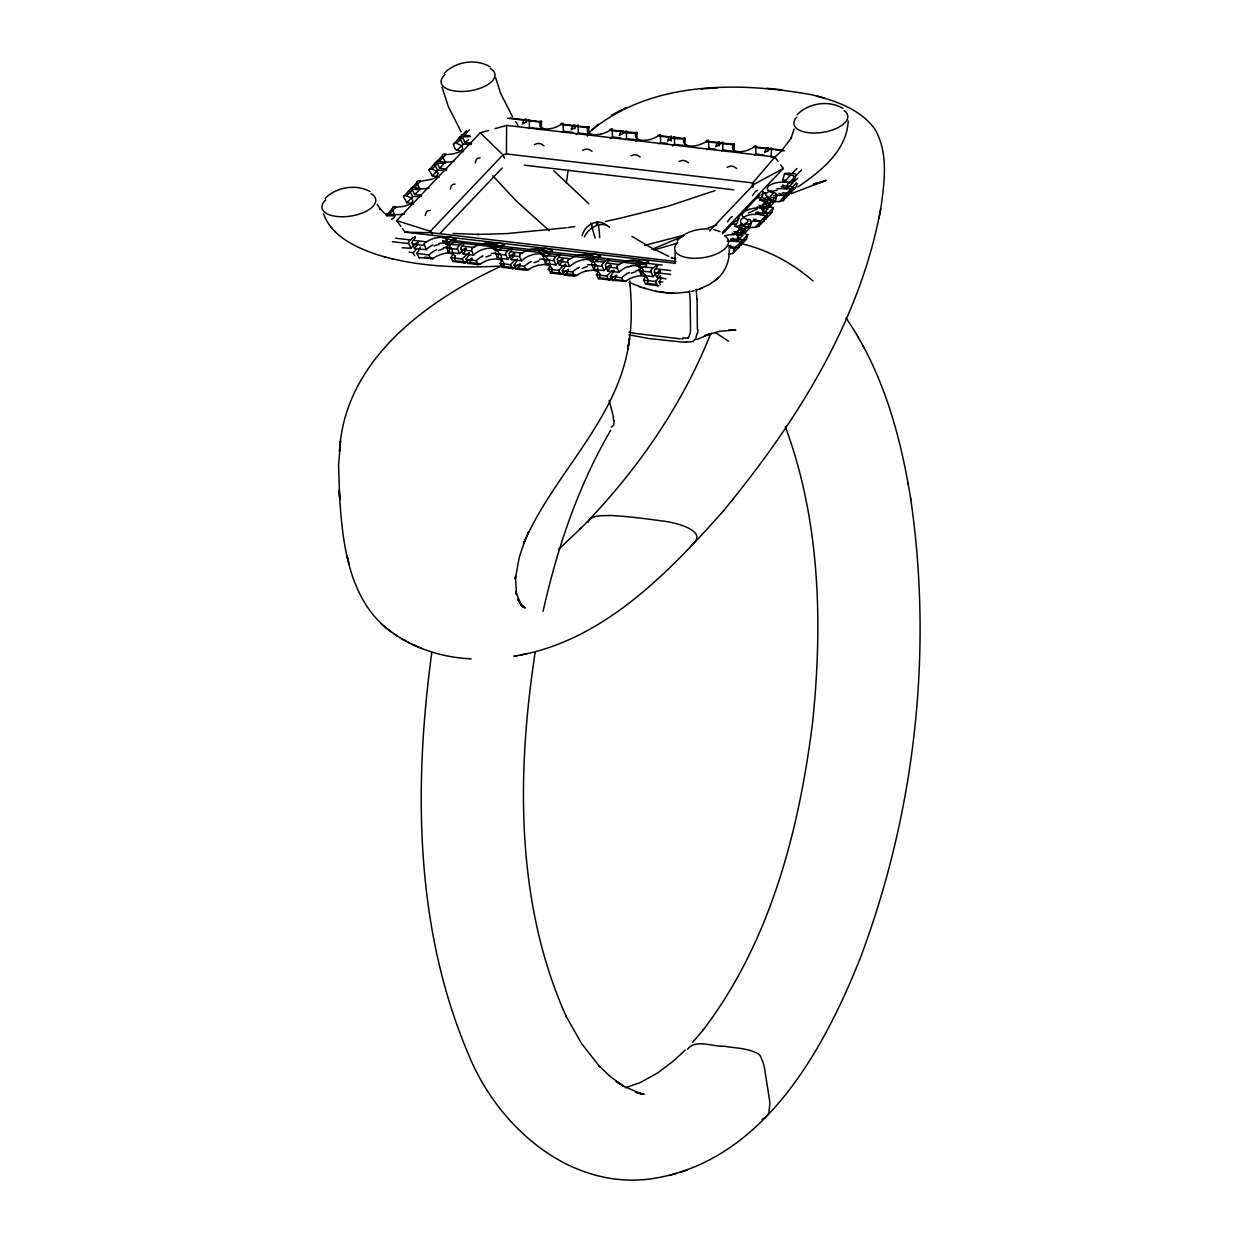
<?xml version="1.0" encoding="UTF-8"?>
<svg xmlns="http://www.w3.org/2000/svg" width="1242" height="1242" viewBox="0 0 1242 1242"><rect width="100%" height="100%" fill="white"/><g stroke="black" fill="none" stroke-linecap="round" stroke-linejoin="round"><path stroke-width="1.5" d="M761.734 197.152A7.173 4.533 25.2 0 0 762.557 195.988L762.79 191.873M418.228 242.423L418.212 242.5A8.026 3.167 -26.7 0 1 417.995 242.92L417.265 244.488A65.407 32.214 -14.1 0 1 416.194 246.226M488.479 130.503L480.219 132.816L396.679 220.626L430.322 231.26L502.994 154.877L506.394 153.93L506.643 125.395L774.915 156.989L778.066 161.305M561.757 132.335A24.731 10.107 -6.6 0 0 563.371 131.217L563.03 123.61M610.101 138.561A23.225 9.486 -6.6 0 0 612.492 137.008L612.135 129.385M667.575 143.498L660.697 142.675L660.402 135.052M706.838 149.677A23.225 9.486 -6.6 0 0 708.84 148.357L708.577 140.734M754.375 155.126A24.623 10.153 -5.9 0 0 755.99 154.024L755.741 146.292M528.502 128.531L529.387 127.833L529.403 119.636A7.017 3.54 -81.3 0 0 527.508 120.226M576.226 134.602L578.275 132.972L578.198 125.364M625.13 139.709L626.465 138.654L626.496 131.078A7.017 3.54 -81.3 0 0 624.54 131.652M672.574 145.951L674.484 144.445L674.546 136.713A7.017 3.54 -81.3 0 0 672.729 137.319M721.633 150.934L722.813 150.003L722.72 142.395M729.225 253.228L729.318 249.642M771.034 157.051L771.655 148.155A7.017 3.54 -81.3 0 0 769.761 148.745M660.511 270.927L659.362 273.457A68.589 37.043 -8.2 0 1 658.462 274.855L656.785 277.245L654.394 272.464L670.649 274.435M526.034 122.384L525.987 119.294M541.341 128.563L541.496 121.079A2.934 0.978 88.1 0 0 541.248 121.033A7.933 3.074 70 0 0 540.115 121.576M574.875 128.625L574.844 125.054A6.319 2.717 89.3 0 0 573.245 125.737M588.63 133.453L588.863 126.762A2.95 0.947 87.4 0 0 588.522 126.606M623.096 133.577L622.987 130.689A6.319 2.717 89.3 0 0 621.435 131.419M636.789 139.678L636.975 132.351A2.95 0.947 87.4 0 0 636.696 132.273A7.964 3.012 68.1 0 0 635.578 132.785M671.177 140.936L671.161 136.356M684.963 145.174L685.103 137.986A2.95 0.947 87.4 0 0 684.87 137.94A7.964 3.012 68.1 0 0 683.752 138.452M719.397 145.888L719.382 142.069M734.084 150.95L734.224 143.777A2.934 0.978 88.1 0 0 733.975 143.73A7.933 3.074 70 0 0 732.827 144.258M768.286 150.903L768.286 147.86M588.165 522.214C591.254 514.204 603.239 516.035 610.257 515.477C628.033 516.361 645.716 518.69 663.337 521.128C673.319 522.137 710.843 530.474 691.251 545.378M697.367 329.394L697.072 299.105M708.872 148.357L715.749 149.164M848.177 120.955C846.951 150.856 820.465 171.52 797.799 187.045M491.025 246.537L449.293 241.662M768.581 202.725L769.248 203.781L767.649 209.091L762.293 214.711L763.318 208.532M777.942 188.644A24.188 11.752 -4.4 0 1 786.76 189.063L787.785 182.822M759.995 205.939L760.508 205.97A34.171 16.891 -4.9 0 1 762.619 206.156L769.528 207.119L770.816 201.095M769.528 207.119L775.427 200.925L777.026 195.522L776.064 194.295M791.775 180.959L794.43 181.379L795.905 174.734M697.057 333.229L695.706 338.942L692.865 341.503A28.395 22.263 63.9 0 1 686.221 341.736M566.336 182.869L568.168 170.138M539.199 252.157L542.801 255.821M675.027 260.199L675.151 252.11M729.116 254.626C728.464 263.909 724.102 272.93 716.976 278.969M431.704 653.199C413.648 786.745 414.859 928.411 468.405 1054.21C497.669 1126.618 569.799 1190.55 652.19 1178.689C762.417 1161.674 823.073 1051.679 860.551 957.458C915.059 811.864 933.177 652.034 910.588 498.104M516.998 655.621L513.877 656.195C601.283 642.58 667.047 574.177 723.201 511.176C796.184 422.482 860.846 320.995 881.152 206.172C884.552 180.758 888.434 152.129 874.756 128.982C860.116 108.753 834.593 100.416 811.337 94.687C738.307 81.708 652.159 80.823 591.797 130.084M535.131 652.516C516.641 773.471 515.461 903.26 566.368 1016.903L565.809 1015.77L581.66 1043.73L599.777 1066.785L598.799 1065.714L610.598 1076.83L622.972 1085.787L616.11 1081.425L624.509 1086.641L641.835 1094.031L635.314 1092.137M627.629 349.67L629.539 338.321C620.255 418.368 553.916 472.395 523.751 543.328L524.869 540.612L519.327 557.021L515.259 579.129L515.477 576.272L516.486 594.561L515.787 591.829L521.547 605.785L517.65 599.094L522.975 606.826L520.864 604.497L524.217 607.54L521.578 605.428L525.382 607.912L522.308 606.065M627.831 348.521C632.271 326.957 631.774 304.787 629.942 282.959L630.129 285.722L629.803 280.832M408.54 242.764L410.931 248.307L413.105 245.963A68.589 33.627 -14.4 0 1 414.409 244.627M457.413 248.509L459.524 253.539L463.235 249.72A34.807 17.947 -11.3 0 1 464.508 248.586L464.834 248.322M505.587 254.175L507.714 259.221L511.409 255.402A34.823 17.962 -11.3 0 1 512.682 254.268L513.008 254.005M879.041 218.018L880.702 208.935M796.898 168.508L792.163 173.492L790.688 173.399A44.836 20.772 -8.9 0 0 787.676 173.275L784.618 173.57L786.947 174.47A48.252 22.356 -8.9 0 0 789.229 174.936L790.564 175.169L784.044 182.015A21.3 9.874 -8.9 0 0 774.542 183.195L771.344 184.359A9.129 4.223 -8.9 0 0 767.323 188.598L768.255 190.383M794.104 128.997L790.952 138.7L791.558 137.52L781.296 151.276M752 186.486L752.745 182.931L774.915 156.989M591.689 263.459L593.723 269.343L604.062 270.57L607.773 266.735A34.807 17.947 -11.3 0 1 609.03 265.602L609.372 265.338M736.242 220.672L732.143 223.948L735.73 224.228M760.12 195.103L757.139 197.851L760.803 197.928M553.761 259.857L555.888 264.888L559.583 261.068A34.823 17.962 -11.3 0 1 560.856 259.935L561.182 259.671M601.935 265.524L604.062 270.57M650.808 271.284L653.106 276.687L655.31 274.358A65.376 35.164 -8.5 0 1 657.034 272.712L658.788 271.237M743.694 229.087L742.654 235.359L736.77 241.553L737.903 235.437A2.934 2.5 33.1 0 0 737.267 235.064M763.877 209.479L769.233 203.843M788.344 183.769L794.337 177.482L793.778 176.426M543.08 611.375C557.161 548.343 578.011 486.212 610.707 430.275M734.985 232.207L735.404 232.223A34.171 16.891 -4.9 0 1 737.624 232.44L744.532 233.387L745.728 227.302M744.532 233.387L749.889 227.767L751.488 222.442L750.525 221.123M771.111 201.872L777.026 195.599M796.215 175.495L801.447 169.999M687.602 1049.211C695.256 1038.669 712.629 1046.835 724.179 1046.23C735.745 1048.264 748.46 1048.046 758.738 1054.163A7.343 5.573 43.6 0 1 760.477 1056.166L762.992 1062.221A103.94 78.867 43.6 0 1 764.544 1068.213L769.683 1101.235A126.948 96.333 43.6 0 1 769.838 1103.719L768.891 1112.77A15.696 11.908 43.6 0 1 767.898 1114.648L764.637 1117.816A34.543 26.206 43.6 0 1 762.029 1119.399M495.341 252.11L497.374 257.994L507.714 259.221M543.515 257.777L545.548 263.677L555.888 264.888M412.189 242.842L414.471 248.586L426.27 249.704L424.236 244.286A2.934 1.816 -79.2 0 1 424.485 243.758M461.046 248.602L463.142 253.973L473.481 255.184A22.977 11.846 -11.3 0 1 479.396 250.884C484.892 248.276 496.552 245.326 498.927 253.182A23.21 11.97 -11.3 0 1 497.343 257.994M509.22 254.268L511.316 259.64L514.002 255.697A35.35 18.226 -11.3 0 0 514.654 254.501L514.793 254.206M557.394 259.951L559.49 265.322L569.83 266.533A22.977 11.846 -11.3 0 1 575.745 262.233C581.24 259.609 592.9 256.675 595.275 264.53M605.584 265.617L607.68 270.989L618.951 272.308L616.963 266.968A2.934 1.816 -79.2 0 1 617.212 266.44M654.441 271.361L654.379 272.402M446.235 246.335L448.253 252.219L459.524 253.539M638.947 269.017L641.027 274.994L653.106 276.687M738.726 218.064L737.748 217.955L737.438 222.427A6.769 4.425 30.9 0 1 735.869 224.367M782.584 180.354L784.618 173.57M728.557 254.113A22.139 10.262 -8.9 0 1 729.597 254.113L733.153 253.29L734.721 248.353L740.605 242.159L734.224 240.637A34.683 17.155 -4.9 0 1 732.423 240.11L732.097 240.001M740.605 242.159L739.176 246.863L733.292 253.058M747.839 234.567L742.483 240.187L741.07 244.891L746.411 239.256L747.839 234.567A22.884 11.318 -4.9 0 1 741.195 231.912L740.62 231.493M743.275 228.839A20.664 9.563 -8.9 0 1 755.105 227.317L758.691 226.448L760.244 221.511L765.6 215.891L759.235 214.369A34.683 17.155 -4.9 0 1 757.434 213.841L757.092 213.733M765.6 215.891L764.187 220.595L758.831 226.215M773.362 207.725L767.478 213.919L766.066 218.608L771.95 212.429L773.362 207.725A24.53 12.125 -4.9 0 1 766.625 205.178L765.491 204.371M786.729 189.11L792.613 183.179L794.337 177.482M789.446 194.482A5.605 4.363 56.5 0 1 785.922 194.761L779.603 201.53L783.159 200.738L784.742 195.708L790.828 189.063L784.463 187.511A34.357 18.288 -6.6 0 1 782.677 186.968L782.336 186.859M790.828 189.063L789.275 194.218L783.283 200.505M796.231 182.978L792.769 186.905L791.154 192.246L796.06 187.076L797.286 183.692M752.714 187.48L753.832 184.421L783.314 168.493L780.69 164.907M646.601 265.555L646.445 265.819A2.965 2.22 -9.5 0 1 645.98 266.285L642.719 267.542M710.533 334.036C681.377 407.36 635.128 473.155 579.952 529.263L581.116 528.083L558.543 549.476M420.262 247.903L420.153 248.152A35.009 18.847 -8.4 0 1 419.501 249.363L416.831 253.321L418.911 257.482L432.682 258.662M527.384 534.665L528.487 532.011L523.751 543.328M469.352 254.005L469.274 254.191A35.335 18.226 -11.3 0 1 468.56 255.51L465.874 259.454L467.768 263.242L478.558 264.717L480.654 263.785A21.052 9.75 -8.9 0 1 489.565 259.64L496.552 258.817L502.078 260.199L504.221 263.506L502.808 267.387L500.122 263.475A23.21 11.97 -11.3 0 0 501.675 258.662L501.613 258.181M471.494 249.844L473.481 255.184M613.858 271.082L613.781 271.253A35.335 18.226 -11.3 0 1 613.098 272.526L610.412 276.469L612.306 280.257L625.409 281.344M517.495 259.733L517.402 259.966A35.35 18.226 -11.3 0 1 516.734 261.177L514.064 265.12L515.958 268.909L526.732 270.399L528.828 269.452A21.052 9.75 -8.9 0 1 537.755 265.322M565.7 265.353L565.576 265.648A35.35 18.226 -11.3 0 1 564.908 266.844L562.238 270.787L564.132 274.591C572.143 277.463 586.969 275.274 565.995 273.83A5.605 2.577 87.2 0 1 564.116 274.839M746.411 239.256C738.447 242.951 731.336 229.786 743.337 228.932M771.903 212.553L768.736 212.972M549.787 263.816L549.833 264.236A23.21 11.97 -11.3 0 1 548.25 269.141L551.091 272.976L552.364 268.893L549.911 265.664L544.726 264.484L537.817 265.384M466.588 248.586L466.526 248.71A35.335 18.226 -11.3 0 1 465.812 250.03L463.142 253.973M562.937 259.935L562.828 260.168A35.35 18.226 -11.3 0 1 562.176 261.379L559.49 265.322M611.142 265.54L611.033 265.788A35.335 18.226 -11.3 0 1 610.35 267.046L607.68 270.989M551.712 272.153L562.735 273.457L564.116 272.231A51.403 23.815 -8.9 0 1 565.731 270.911L568.417 269.452L568.091 270.942A48.733 22.573 -8.9 0 1 566.973 272.572L566.026 273.799M612.104 270.818L611.778 271.082A34.807 17.947 -11.3 0 0 610.505 272.215L606.81 276.035L596.471 274.824L598.644 278.86L600.585 275.134L598.427 271.532L592.915 270.166L585.991 271.051M752.481 195.646L754.437 192.774A12.901 3.012 -62.6 0 1 756.099 191.02L757.372 190.476M727.564 221.759L729.597 218.856A12.87 2.996 -62.6 0 1 731.243 217.179L732.361 216.713M619.742 133.95L619.463 135.409L622.025 133.996A49.214 22.791 -8.9 0 0 623.593 132.739L635.842 133.344A20.151 9.331 -8.9 0 0 636.572 138.39M661.381 278.317L659.021 281.701L660.558 284.775M416.163 246.226L414.471 248.586M461.481 135.285L465.098 142.597L468.498 142.877M626.092 280.909L614.185 279.512L615.163 278.239A48.717 22.573 -8.9 0 0 616.28 276.609L616.606 275.119L613.921 276.593A51.403 23.815 -8.9 0 0 612.306 277.897L610.955 279.093L599.902 277.82M467.768 263.49A5.605 2.577 87.2 0 0 469.647 262.497L470.625 261.224A48.717 22.573 -8.9 0 0 471.743 259.594L471.991 258.088L469.383 259.578A51.403 23.815 -8.9 0 0 467.768 260.882L466.387 262.109A5.605 2.686 -80.9 0 1 464.104 263.087M515.942 269.157A5.605 2.577 87.2 0 0 517.821 268.163L518.799 266.906A48.733 22.573 -8.9 0 0 519.917 265.26L520.165 263.77L517.557 265.245A51.403 23.815 -8.9 0 0 515.942 266.564L514.592 267.744L503.553 266.487M517.821 268.163L528.828 269.452M614.185 279.512L614.231 279.45A5.605 2.577 87.2 0 1 612.306 280.506M723.201 511.176L723.993 510.229M677.201 240.886C684.715 231.649 697.507 228.497 708.98 228.994M732.594 499.858L733.261 499.036M325.094 198.518C336.163 186.937 355.926 183.832 369.992 191.547M444.279 73.247C455.597 61.463 476.028 58.327 490.109 66.851M797.085 114.776C808.402 102.993 828.849 99.857 842.914 108.396M391.54 219.353C399.163 215.813 389.895 210.659 392.907 207.616M646.772 284.014L645.747 284.34L643.682 280.304L655.481 281.422L659.176 277.571A34.667 17.031 -14.2 0 1 660.433 276.438L660.76 276.159M692.586 1042.38L703.546 1029.54L702.77 1030.518C770.18 942.274 799.056 830.867 812.594 722.332C822.872 623.577 820.17 520.646 785.317 426.627M452.616 251.815L452.709 252.794A24.716 12.746 -11.3 0 1 450.955 257.699L462.272 259.019L465.967 255.2A34.807 17.947 -11.3 0 1 467.24 254.067L467.566 253.803M500.122 263.475L510.446 264.701L514.157 260.867A34.823 17.962 -11.3 0 1 515.414 259.733L515.756 259.469M548.296 269.157L558.621 270.368L562.331 266.549M409.146 252.11L413.151 252.763L415.992 249.797M411.397 187.93L414.611 194.544L420.836 195.134A34.171 14.687 -12.7 0 1 421.628 195.242M436.392 161.662L439.606 168.275L445.831 168.865A34.171 14.687 -12.7 0 1 446.623 168.974M386.433 215.518L392.193 208.811M413.695 204.309L413.415 204.185A24.297 10.448 -12.7 0 0 406.817 202.725L403.526 196.888L409.782 189.7M411.288 188.722L417.374 181.906M439.047 177.544L438.861 177.466A22.666 9.734 -12.7 0 0 432.356 175.883L429.064 170.061L434.778 163.432M436.284 162.454L442.897 155.079M471.401 144.398L469.585 144.445A71.477 27.945 -11.1 0 1 466.79 144.382C459.897 141.743 456.947 158.06 453.516 144.351L459.882 137.055M461.387 136.077L466.619 130.581M469.352 129.944L464.617 134.928L465.952 135.161A44.821 20.772 -8.9 0 1 468.56 135.704M406.833 202.71L412.732 196.515L419.486 196.546A34.683 14.904 -12.7 0 0 421.566 196.469L421.675 196.469M414.611 194.544L420.479 189.157L417.017 189.452A48.252 22.356 -8.9 0 1 414.409 189.343L412.918 189.25L406.507 196.003A21.3 9.874 -8.9 0 1 412.08 198.953L412.655 200.552M432.371 175.867L437.727 170.247L444.496 170.278A34.683 14.904 -12.7 0 0 446.561 170.201M439.606 168.275L445.49 162.081A24.53 10.541 -12.7 0 0 454.137 161.351M439.839 233.574L502.249 167.981M709.539 230.965L753.832 184.421L752.745 182.931L506.394 153.93M722.316 232.611L783.314 168.493M722.456 234.039L732.159 223.839M737.748 217.955L757.154 197.556M734.053 234.567L740.465 227.814L739.13 227.581A48.252 22.356 -8.9 0 1 736.863 227.115L734.565 226.168L737.577 225.92A44.836 20.772 -8.9 0 1 740.589 226.044C750.758 221.138 748.926 220.719 743.12 217.21C740.636 214.788 743.585 211.59 746.023 210.674A11.69 5.418 -8.9 0 1 747.56 209.991L748.103 209.774M738.353 236.306L744.237 230.127M746.116 228.14L751.472 222.52M733.339 250.17L735.823 247.562L734.86 247.391M740.946 242.174L743.213 239.784M755.136 227.27L760.818 221.278L758.458 220.874A47.786 22.139 -8.9 0 1 755.679 220.315L753.63 219.477L755.912 219.182M782.32 192.821A50.41 23.35 -8.9 0 1 785.022 192.945L787.614 193.115L790.797 189.778M534.355 144.631L537.6 143.467A12.901 11.38 80.3 0 1 540.875 143.855L543.98 145.764M727.082 167.313L730.343 166.149A12.901 11.38 80.3 0 1 733.618 166.537L736.708 168.446M794.43 181.379L797.876 178.072M685.258 1050.049L673.257 1061.165L657.686 1072.917L640.313 1082.527L625.456 1087.759M782.196 150.329L774.201 157.703M582.576 150.251L585.913 149.133A12.901 11.364 80.3 0 1 589.189 149.552L592.03 151.245M414.44 244.627L417.716 242.128M588.382 133.267L598.209 124.278M562.735 273.457L562.843 273.364A5.605 2.686 -80.9 0 1 560.468 274.42M630.812 155.871L633.746 154.815A12.87 11.349 80.3 0 1 637.006 155.126L640.251 156.989M699.557 288.967L709.027 284.713L716.401 279.466M714.942 280.754L718.435 277.696M465.098 142.597L468.576 139.663M679.032 161.491L682.029 160.482A12.901 11.364 80.3 0 1 685.305 160.839L688.472 162.718M563.93 265.136L563.604 265.415A34.823 17.962 -11.3 0 0 562.331 266.549M674.484 144.445L683.224 145.33M468.451 253.135L469.305 252.747M564.799 264.468L565.669 264.096M386.526 214.152L386.2 215.099M513.909 253.384L514.809 253.058M562.083 259.05L562.983 258.724M482.16 256.38L483.045 255.93M578.508 267.713L579.393 267.263M626.31 107.511L611.39 115.258M432.868 244.907L432.076 245.342A24.359 12.451 -12.1 0 0 426.239 249.704M531.219 261.596L530.443 261.984A22.977 11.846 -11.3 0 0 524.435 266.347L514.064 265.12M696.638 339.563L711.542 333.322L704.804 335.619L719.848 331.257L735.776 330.061L728.883 329.813M629.601 272.386L627.458 273.473A24.467 12.622 -11.3 0 0 621.714 277.804L610.412 276.469M504.283 264.748C427.714 299.462 344.329 359.776 339.485 451.405L340.541 440.879L338.585 464.912L339.718 499.222L339.206 490.217C342.14 540.146 347.356 600.165 391.478 632.069M436.858 249.658L434.762 250.713A24.576 12.886 -10.2 0 0 428.894 255.014L416.831 253.321M688.223 338.383L690.21 333.182A79.457 61.029 67.9 0 0 690.521 329.58L690.179 299.912A207.321 158.448 68.2 0 0 689.527 292.336L689.465 290.892M795.02 187.93L791.853 188.66M673.769 263.537L675.043 262.962M539.23 252.017L540.612 252.421M748.367 213.003L757.139 209.137M651.941 249.394L683.116 236.244M755.726 212.755L756.782 212.661M730.731 239.038L731.771 238.945M611.328 427.139L613.827 424.997L614.076 420.603M791.123 193.69L826.241 180.323L813.215 184.81M714.942 190.616L667.746 206.327L619.044 218.499M627.815 266.58L624.773 267.977A24.467 12.622 -11.3 0 0 618.982 272.324M442.835 240.715L444.232 241.088M696.746 289.96L702.009 288.097M708.002 227.938L716.743 225.019M653.68 250.015L676.548 243.416M669.857 1175.367L676.331 1173.411M680.709 1172.106L687.121 1170.181M434.063 238.386L437.526 237.626A8.958 4.145 -8.9 0 1 445.381 238.557L446.949 240.156M626.791 261.084L630.253 260.308A8.958 4.145 -8.9 0 1 638.093 261.239L639.677 262.838M495.077 128.64L506.643 125.395M675.011 263.257L405.078 232.145L402.455 228.544M683.845 235.25L644.567 245.373M601.314 133.934L599.513 134.322A10.464 4.844 -8.9 0 1 589.748 133.546L588.599 132.661M649.488 139.616L647.687 139.989A10.464 4.844 -8.9 0 1 637.922 139.228M491.071 246.335L492.344 246.723M691.111 291.404L694.169 290.69M782.848 180.214L783.733 180.121A7.933 4.984 -9.1 0 1 784.385 180.059L784.804 180.137M605.459 221.433L619.23 218.452M482.967 243.696L485.405 243.261M531.141 249.363L533.579 248.928A10.464 4.844 -8.9 0 1 542.692 250.356M429.033 188.008L428.769 188.054A22.884 9.843 -12.7 0 1 419.967 188.908L418.476 188.365A44.821 20.772 -8.9 0 0 415.853 187.821L414.517 187.573L420.448 181.348L432.387 179.159L436.128 177.047L437.821 174.392A11.69 5.418 -8.9 0 0 437.774 173.507L437.696 173.228M813.51 183.94L816.77 183.288M630.781 265.741L632.333 265.462M404.193 213.966L404.255 213.95A24.405 10.697 -13.3 0 1 395.639 214.649M520.445 655L526.065 653.975M449.852 244.876L453.967 242.454M546.216 256.225L550.33 253.896L545.548 252.995M445.397 253.352L441.376 254.284A22.232 10.293 -8.9 0 0 433.427 258.227L424.376 257.156M497.887 250.573L502.094 247.996L539.292 252.421M688.472 291.963L676.44 293.174L665.557 292.77M567.92 227.55L574.813 226.587M566.212 227.767L506.984 233.589L477.471 234.443L478.418 234.443L452.988 233.434M750.261 221.386L751.332 221.278A22.666 11.209 -4.9 0 1 760.228 221.526M773.813 195.584L775.924 195.398M718.124 87.685L701.171 88.989M776.871 188.8L777.927 188.737M727.16 241.258L727.952 241.212A24.297 12.016 -4.9 0 1 736.754 241.569M503.026 265.959C460.813 268.21 417.607 267.216 376.931 254.579C355.709 247.422 331.769 236.368 323.51 213.857M730.917 245.45L728.619 245.792L730.7 246.584A47.786 22.139 -8.9 0 0 733.463 247.142L734.798 247.391M593.878 258.678L598.504 259.516L594.328 261.907A6.8 5.589 -38.6 0 1 592.543 262.078M497.281 247.329L502.032 247.919M405.078 232.145L431.595 232.751L675.865 261.503M683.038 338.973L681.625 338.911M686.252 342.342L684.264 342.249M670.261 293.096L655.698 291.296L643.434 287.942M671.456 293.143L673.894 293.236M680.29 338.833L633.808 333.244M683.814 342.218L648.976 338.554L629.026 334.828M783.097 185.757L783.718 185.803A34.434 18.382 -6.7 0 1 785.844 185.989L792.769 186.905M529.387 127.833L540.581 128.687M387.83 215.627L389.305 215.72A44.821 20.772 -8.9 0 0 392.317 215.844L395.375 215.549L393.031 214.649A48.252 22.356 -8.9 0 0 390.764 214.183L389.429 213.95L395.95 207.103A21.844 10.122 -8.9 0 0 404.83 206.079L408.602 204.79A9.129 4.223 -8.9 0 0 412.686 200.552M471.137 658.865C438.364 657.36 405.497 645.716 380.999 623.546M662.84 281.981L659.021 281.701M757.93 212.724L758.458 212.77A34.171 16.891 -4.9 0 1 760.57 212.956L767.478 213.919M732.935 239.007L733.448 239.038A34.171 16.891 -4.9 0 1 735.575 239.24L742.483 240.187M410.931 248.307L405.653 247.934A185.617 94.392 24.4 0 0 402.206 247.748M639.366 264.236L645.467 264.546A2.127 1.444 -18.5 0 1 646.694 265.058M781.839 89.75L766.687 88.275M664.02 292.584L659.657 291.979M510.105 118.068L526.173 119.962M529.791 120.396L541.714 121.794M563.79 124.386L575.03 125.721M578.663 126.141L588.972 127.352M612.896 130.177L623.22 131.388M626.837 131.807L637.162 132.925M661.07 135.844L671.394 137.055M675.011 137.396L685.32 138.7M709.26 141.51L719.568 142.644M723.186 143.156L734.441 144.491M756.502 147.084L768.425 148.481M772.058 148.916L782.77 150.173M507.73 118.254L524.326 120.21L523.751 120.971A45.706 21.176 -8.9 0 0 522.696 122.523L522.432 123.983L524.993 122.57A49.199 22.791 -8.9 0 0 526.546 121.312L527.4 120.583L540.348 122.104M587.668 127.678L576.257 126.327L575.419 127.057A49.199 22.791 -8.9 0 1 573.851 128.33L571.227 129.711L571.568 128.283A45.706 21.176 -8.9 0 1 572.609 126.731L573.183 125.97L560.903 124.526A21.968 10.184 -8.9 0 1 553.839 127.91L549.787 128.795A8.958 4.145 -8.9 0 1 541.916 127.895M706.31 141.635L717.721 142.985L717.146 143.746A45.706 21.176 -8.9 0 0 716.091 145.298L715.827 146.758L718.388 145.345A49.199 22.791 -8.9 0 0 719.941 144.072L720.795 143.342L733.075 144.786A21.425 9.92 -8.9 0 0 733.059 149.257M784.416 150.841L769.652 149.102L768.814 149.832A49.261 22.822 -8.9 0 1 767.245 151.105L764.684 152.502L764.948 151.058A45.752 21.207 -8.9 0 1 766.003 149.506L766.578 148.73L753.63 147.208A21.968 10.184 -8.9 0 1 746.566 150.608L742.514 151.493A8.958 4.145 -8.9 0 1 734.627 150.593L733.199 149.226M563.402 131.233L572.779 132.335M578.275 132.972L588.599 134.198M612.523 137.008L621.124 138.017M626.465 138.654L636.773 139.865M722.813 150.003L734.069 151.322M524.372 165.17L733.758 189.809M450.722 240.187L662.265 265.089M550.284 253.71L587.466 258.088L591.099 261.55M598.458 259.392L635.656 263.77L639.164 267.17M395.515 238.185L410.419 239.939L411.273 239.209A41.25 19.111 -8.9 0 1 413.291 237.61L415.34 236.617L414.937 238.231A47.46 21.983 -8.9 0 1 414.052 239.535L413.477 240.296L426.487 241.833A21.347 9.889 -8.9 0 1 434.001 238.34M473.807 247.406L462.334 246.056L462.909 245.295A47.46 21.983 -8.9 0 0 463.794 243.991L464.197 242.376L462.148 243.37A41.25 19.111 -8.9 0 0 460.13 244.969L446.949 244.239A21.89 10.138 -8.9 0 0 447.073 240.125M495.993 250.015L508.304 250.636A41.265 19.111 -8.9 0 1 510.322 249.037L512.372 248.043L511.968 249.658A47.475 21.999 -8.9 0 1 511.083 250.962L510.509 251.722L521.982 253.073A20.105 9.315 -8.9 0 1 531.079 249.269M591.658 256.706L590.882 256.023A10.464 4.844 -8.9 0 0 581.753 254.563L579.315 255.029A20.105 9.315 -8.9 0 0 570.218 258.771L558.698 257.405L559.257 256.628A47.475 21.999 -8.9 0 0 560.142 255.324L560.561 253.725L558.512 254.703A41.265 19.111 -8.9 0 0 556.494 256.318L544.167 255.681A20.555 9.517 -8.9 0 0 543.654 250.993M670.633 270.57L655.729 268.815L656.304 268.055A47.522 22.014 -8.9 0 0 657.189 266.751L657.655 265.167L655.559 266.13A41.312 19.142 -8.9 0 0 653.525 267.729L639.661 266.937A21.89 10.138 -8.9 0 0 639.801 262.807M392.348 241.678L408.571 243.587M412.173 244.006L424.112 245.419M446.157 248.012L457.429 249.331M461.03 249.766L471.37 250.977M495.279 253.787L505.603 255.014M509.22 255.433L519.544 256.644L521.656 260.867A22.977 11.846 -11.3 0 1 527.571 256.566C533.066 253.942 544.726 250.993 547.101 258.864A23.21 11.97 -11.3 0 1 545.517 263.677M543.453 259.454L553.777 260.68M557.394 261.099L567.718 262.326L569.83 266.533M591.627 265.136L601.966 266.347M605.568 266.782L616.839 268.101M638.869 270.694L650.824 272.107M511.316 259.64L521.656 260.867M465.874 259.454L476.214 260.665A22.977 11.846 -11.3 0 1 482.144 256.364M562.238 270.787L572.562 272.014L574.456 275.802M454.463 260.711L466.387 262.109M469.647 262.497L480.654 263.785M647.191 283.393L656.18 284.449M451.001 257.699L452.895 261.488L464.166 262.823L462.272 259.019M502.016 267.278L512.341 268.489L510.446 264.701M550.19 272.945L560.515 274.156L558.621 270.368M598.365 278.612L608.704 279.838L606.81 276.035M645.623 284.185L657.561 285.582L655.481 281.422M756.114 154.055L764.389 155.312M656.785 277.245L662.328 278.161A185.586 94.376 24.4 0 1 666.007 278.813M785.907 194.916L783.547 194.497A47.786 22.139 -8.9 0 1 780.783 193.938L778.843 193.302M633.451 333.182L628.995 332.126M655.698 291.296L657.763 291.653M771.624 156.57L774.356 157.097M637.41 1092.944L644.163 1094.311L637.084 1092.572M792.613 183.179L789.12 182.403M713.746 229.615L720.003 231.54M767.649 209.091L761.284 207.569A34.683 17.155 -4.9 0 1 759.483 207.041L759.064 206.902M742.654 235.359L736.289 233.838A34.683 17.155 -4.9 0 1 734.488 233.31L734.239 233.232M468.56 135.704L470.563 136.511L467.101 136.806A48.252 22.356 -8.9 0 1 464.492 136.698L463.018 136.604L456.497 143.451A21.3 9.874 -8.9 0 1 462.086 146.401M384.057 256.721L385.532 257.094M391.618 258.647L393.031 259.019M823.943 97.947L817.267 96.162M786.512 181.751L782.739 180.556M743.089 244.053C768.969 250.449 793.017 263.521 813.044 281.034M588.832 258.103L587.513 258.181M636.913 263.739L635.625 263.692M628.949 282.291L640.406 286.886M671.379 257.498L675.788 259.019M638.745 286.328L645.126 288.517M455.038 184.064L452.926 184.406A12.87 7.794 71.2 0 0 451.219 186.098L450.241 189.11M412.375 644.427L422.001 648.603M668.739 256.38L649.799 247.003L631.976 236.353M480.126 157.827L477.751 158.246A12.901 7.809 71.2 0 0 476.09 160.001L475.251 163.012M430.167 210.395L427.807 210.752A12.901 7.809 71.2 0 0 426.146 212.491L425.245 215.503M446.313 244.426L443.844 242.469M715.408 332.592L728.464 341.177M399.955 637.751L408.944 642.751M686.158 144.864L684.947 144.01M637.984 139.197L636.773 138.343M541.947 127.895L540.472 126.544M453.221 254.284L454.665 255.619M394.024 633.839L396.881 635.842M766.78 196.997L768.705 198.378A24.53 12.125 -4.9 0 0 775.443 200.909M542.692 250.356L543.484 251.039M549.166 230.546L516.361 201.064L492.795 175.712M588.801 203.719L553.885 170.837M385.315 214.012L379.571 208.408L380.549 209.463L377.257 204.387M480.219 132.816L502.994 154.877L504.485 158.246M495.31 245.357L494.518 244.674A10.464 4.844 -8.9 0 0 485.405 243.23M331.009 227.255L331.987 228.326M334.409 230.919L335.371 231.975M762.138 209.665L761.439 208.128A9.129 4.223 -8.9 0 1 765.414 203.874L769.264 202.632A22.139 10.262 -8.9 0 1 779.588 201.577M461.946 146.447L462.645 148.015A9.129 4.223 -8.9 0 1 458.608 152.254L454.805 153.48A21.844 10.122 -8.9 0 1 445.956 154.536L439.513 161.305L440.848 161.538A44.821 20.772 -8.9 0 1 443.472 162.081L445.474 162.873L442.012 163.183A48.252 22.356 -8.9 0 1 439.404 163.075L437.929 162.981L431.999 169.207A19.763 9.16 -8.9 0 1 437.945 173.181M431.331 232.642L430.322 231.26L432.34 234.07M396.679 220.626L400.871 226.386M647.393 278.317L645.949 276.982A8.958 4.145 -8.9 0 0 638.124 276.019L634.088 276.982A22.232 10.293 -8.9 0 0 626.154 280.925M846.05 318.076C883.078 371.762 900.652 436.097 910.852 499.781M526.298 270.135L524.388 266.331M478.108 264.453L476.214 260.665M515.399 121.483L518.535 126.374M452.895 261.488L454.153 261.193A9.579 4.331 66.2 0 0 454.525 260.789M442.975 241.29L443.472 242.019A2.965 0.838 55.1 0 0 443.844 242.563M512.465 116.655L500.604 93.321L495.558 77.501M461.155 131.869L448.378 106.734L442.043 87.204M491.195 246.894L494.673 250.17A6.8 5.294 -32.8 0 0 496.288 250.465M459.509 138.048L463.111 144.382M442.183 156.259L445.49 162.081M434.405 164.425L437.727 170.247M416.644 183.102L419.967 188.924M409.41 190.709L412.732 196.515M856.638 334.362L858.098 337.001M862.926 345.587L864.354 348.148M453.516 144.351L453.703 143.482A2.934 2.003 57 0 1 454.075 143.311A7.949 5.822 81.1 0 1 456.513 143.218M429.018 169.968L429.251 169.191A2.95 1.987 58.2 0 1 429.623 169.021A7.964 5.775 83.9 0 1 432.03 168.959M403.526 196.888L403.712 196.034A2.934 2.003 57 0 1 404.085 195.848A7.949 5.822 81.1 0 1 406.522 195.77M623.577 281.577L621.683 277.789M430.865 258.895L428.925 255.014M413.151 252.763L414.688 255.836M567.718 262.326L567.842 261.193A2.95 1.863 -78.8 0 1 568.106 260.649M519.544 256.644L519.668 255.51A2.95 1.863 -78.8 0 1 519.932 254.983M591.86 225.237L590.882 223.094L595.089 238.045M449.666 245.621L449.977 247.36A24.716 12.746 -11.3 0 1 448.222 252.219M609.139 400.405L613.595 417.436M349.064 564.396L346.984 555.345L348.443 561.726M645.312 274.466L645.405 275.507A24.809 12.575 -12.4 0 1 643.573 280.304M908.088 483.247L908.383 485.032M597.961 269.452L598.007 270.011A23.21 11.97 -11.3 0 1 596.439 274.824M696.327 289.883L696.467 291.373M642.704 269.607L642.719 270.135A24.592 12.855 -10.7 0 1 640.934 274.979M490.28 68.434A27.215 12.606 -8.9 0 1 486.29 85.481A27.215 12.606 -8.9 0 1 451.001 90.293A27.215 12.606 -8.9 0 1 444.962 74.598M584.408 236.787A17.326 12.498 -46.5 0 1 609.527 227.317M371.094 193.705A27.215 12.606 -8.9 0 1 367.089 210.752A27.215 12.606 -8.9 0 1 331.816 215.565A27.215 12.606 -8.9 0 1 325.761 199.884M596.346 224.228A17.326 1.894 87.8 0 1 599.684 237.672M844.125 110.6A27.215 12.606 -8.9 0 1 821.645 132.506A27.215 12.606 -8.9 0 1 796.836 117.043M724.924 235.887A27.215 12.606 -8.9 0 1 702.46 257.777A27.215 12.606 -8.9 0 1 677.635 242.33M582.017 235.592A17.326 14.951 -65.5 0 1 607.043 225.485M791.402 192.526A5.605 4.316 39.9 0 1 787.614 193.007M540.503 129.711A24.405 9.796 -7.2 0 1 540.875 129.23M619.742 133.95A45.706 21.176 -8.9 0 1 620.798 132.397L621.357 131.636L609.962 130.301A20.617 9.548 -8.9 0 1 601.376 134.012M540.332 126.575A21.425 9.92 -8.9 0 1 540.41 122.104M560.903 123.781A7.949 4.363 -67.3 0 1 563.154 123.175M588.398 132.723A20.151 9.331 -8.9 0 1 587.761 127.678M587.404 127.119A7.964 3.012 68.1 0 1 588.537 126.684M609.977 129.51A7.98 4.425 -65.9 0 1 612.29 128.904M649.55 139.694A20.617 9.548 -8.9 0 0 658.074 135.952L669.531 137.303L668.957 138.079A45.706 21.176 -8.9 0 0 667.917 139.632L667.637 141.076L670.199 139.678A49.214 22.791 -8.9 0 0 671.767 138.405L684.016 139.011A20.151 9.331 -8.9 0 0 684.746 144.072M658.151 135.176A7.98 4.425 -65.9 0 1 660.465 134.586M686.096 144.895A10.464 4.844 -8.9 0 0 695.862 145.671L697.662 145.283A20.617 9.548 -8.9 0 0 706.248 141.619M706.325 140.843A7.98 4.425 -65.9 0 1 708.639 140.253M753.63 146.478A7.949 4.363 -67.3 0 1 755.881 145.857M660.666 142.675A23.241 9.486 -6.6 0 1 659.021 143.793M766.64 148.512A6.319 2.717 89.3 0 1 768.208 147.658M524.388 119.993A6.319 2.717 89.3 0 1 525.956 119.139M720.903 142.985A7.017 3.54 -81.3 0 1 722.751 142.24M717.783 142.752A6.319 2.717 89.3 0 1 719.351 141.899M669.609 137.086A6.319 2.717 89.3 0 1 671.161 136.232M576.366 125.97A7.017 3.54 -81.3 0 1 578.213 125.225M587.264 136.123A23.008 9.408 -6.6 0 1 588.025 134.912M635.857 141.06A23.008 9.408 -6.6 0 1 636.587 140.098M764.389 198.487A9.672 5.558 8.4 0 0 763.628 200.723A12.42 6.924 -0.5 0 0 766.531 203.843M764.606 198.534A14.221 10.79 43.6 0 1 761.812 197.23M764.839 198.642A9.548 5.03 2.6 0 1 767.23 197.261M766.951 192.821A9.486 3.943 -14.3 0 1 771.158 190.538M763.085 192.96A24.747 18.77 43.6 0 1 766.361 192.758M765.398 194.652A8.849 3.788 -10.7 0 1 766.05 192.743M771.717 191.485A15.882 8.973 -7.6 0 1 776.964 190.399M738.85 218.002A5.791 1.894 -22.6 0 1 736.817 220.734M763.457 191.951A5.993 1.661 -30 0 1 762.697 192.991M763.768 192.821A5.993 1.941 -22.9 0 1 761.61 194.621M761.75 197.369A6.847 4.456 30 0 1 760.88 198.006M724.552 235.732A21.3 9.874 -8.9 0 1 734.038 234.598M734.038 234.459A7.949 7.623 56.5 0 1 737.329 234.831M784.028 181.922A7.949 7.623 56.5 0 1 787.319 182.295M768.13 190.414A21.844 10.122 -8.9 0 0 773.518 193.1L767.059 199.869L765.6 199.776A44.836 20.772 -8.9 0 0 762.572 199.651L759.514 199.993L761.858 200.847A48.252 22.356 -8.9 0 0 764.125 201.297L765.46 201.546L759.545 207.771A19.763 9.16 -8.9 0 0 748.01 209.681M773.223 192.526A7.964 4.518 48.1 0 1 776.048 193.395M759.53 207.678A7.964 7.716 59.4 0 1 762.852 208.019M747.684 219.26A7.98 4.363 48.4 0 1 750.478 220.113M728.697 247.934A24.297 12.016 -4.9 0 1 734.69 248.369M739.363 247.127A5.605 4.363 56.5 0 1 735.838 247.406M741.319 245.171A5.605 4.316 39.9 0 1 738.353 245.823M764.358 220.859A5.605 4.363 56.5 0 1 760.834 221.138M766.314 218.903A5.605 4.316 39.9 0 1 763.178 219.524M775.924 195.304A24.405 12.42 -5.6 0 1 784.773 195.662M762.293 214.726A22.666 11.209 -4.9 0 0 753.397 214.462C749.019 213.764 734.659 219.477 743.275 225.113A22.884 11.318 -4.9 0 0 749.904 227.752M768.798 212.925A22.108 10.246 -8.9 0 1 761.967 209.727M790.75 175.091A7.017 5.123 47.5 0 1 793.778 176.022M792.396 173.554A6.319 5.263 43.6 0 1 795.92 174.439M740.667 227.736A7.017 5.123 47.5 0 1 743.679 228.668M742.312 226.199A6.319 5.263 43.6 0 1 745.821 227.084M765.662 201.468A7.017 5.123 47.5 0 1 768.674 202.399M767.308 199.931A6.319 5.263 43.6 0 1 770.832 200.8M787.257 182.512A2.934 2.5 33.1 0 1 787.801 182.807M762.79 208.237A2.95 2.546 31.8 0 1 763.333 208.516M781.979 187.138A8.911 6.396 -24.9 0 1 781.125 186.657M782.289 185.12A9.036 3.447 -1.9 0 1 783.547 185.213M789.182 182.357A71.477 32.571 -3.3 0 1 786.559 181.72M731.678 240.296A9.377 6.288 -19.6 0 1 730.808 239.861M732.066 238.324A9.424 3.447 -1.1 0 1 733.448 238.433M733.913 231.602A10.169 7.343 -13.1 0 1 735.171 231.649M733.028 233.527A10.122 3.835 0.5 0 1 732.143 233.108M756.673 214.028A9.377 6.288 -19.6 0 1 755.804 213.577M757.061 212.056A9.424 3.447 -1.1 0 1 758.443 212.149M758.909 205.334A10.169 7.343 -13.1 0 1 760.182 205.38M758.024 207.259A10.122 3.835 0.5 0 1 757.139 206.84M769.171 198.068A12.529 3.121 -5.1 0 1 774.045 197.354M768.115 196.686A13.072 5.061 4.4 0 1 765.755 194.637M745.278 224.414A13.662 2.872 -5.7 0 1 750.463 223.684M742.468 223.436A11.364 6.039 3.3 0 0 738.462 227.177A13.553 7.545 -0.1 0 0 741.893 230.81M456.947 150.235A24.188 10.138 -12.4 0 1 463.53 151.648M409.674 189.529A7.017 5.527 39.5 0 1 412.67 189.11M411.304 187.79A6.319 4.766 54.3 0 1 414.316 187.542M434.669 163.261A7.017 5.527 39.5 0 1 437.665 162.842M436.299 161.522A6.319 4.766 54.3 0 1 439.311 161.274M392.565 207.181A7.964 6.148 19.9 0 1 395.856 206.576M417.002 181.41A7.98 6.148 17.7 0 1 420.339 180.773M442.556 154.629A7.964 6.148 19.9 0 1 445.847 154.024M459.757 136.884A7.017 5.527 39.5 0 1 462.754 136.465M461.403 135.145A6.319 4.766 54.3 0 1 464.399 134.897M386.541 214.183A7.017 5.108 47.2 0 1 389.227 214.198M386.852 215.813A6.319 4.751 32.9 0 1 387.613 215.906M468.436 142.923A67.068 25.927 -10.9 0 1 471.51 143.249M642.719 267.34A7.11 5.589 -33.9 0 1 640.825 267.449M640.779 267.635A14.221 6.505 -83.3 0 1 639.599 270.042M640.53 267.465A6.955 5.449 -34.1 0 1 639.211 267.092M636.742 265.85A9.408 3.617 -5.7 0 1 640.81 266.968M633.389 265.617A8.57 3.167 -5.1 0 1 636.991 265.633M637.255 265.4A24.747 11.333 -83.3 0 1 639.071 264.189M640.344 267.403A15.634 7.436 -16.5 0 1 642.89 269.545M640.003 263.925A5.946 0.854 5.6 0 1 638.31 263.63M632.364 265.571A10.138 4.72 -6.5 0 1 633.389 265.462M628.25 267.077A14.702 8.228 -5.8 0 1 631.045 266.316M636.059 270.539A9.377 5.589 -17.5 0 1 639.428 270.352A9.47 5.713 -14.5 0 1 642.362 271.129M592.481 261.814A6.815 5.325 -33.4 0 1 591.145 261.472M591.642 258.289A5.822 0.916 4.5 0 1 589.934 257.994M594.033 259.035A6.039 1.444 -0.6 0 1 590.214 258.864M546.201 256.442A6.784 5.589 -39 0 1 542.738 255.899M545.595 253.368A5.822 1.444 -0.9 0 1 539.928 252.483M497.887 250.713A6.815 5.558 -37.9 0 1 496.35 250.729M495.356 246.925A6.039 0.854 5.6 0 1 493.711 246.615M497.343 247.639A5.822 1.413 -0.7 0 1 493.85 247.453M438.861 243.432A9.331 3.586 -5.7 0 1 444.093 243.168M444.543 242.702A24.747 11.333 -83.3 0 1 446.344 241.507M444.838 242.438A8.678 3.648 -8.5 0 1 447.865 243.37M434.141 245.994A15.851 8.896 -6.2 0 1 439.171 244.503M446.98 241.258A6.101 0.869 5.1 0 1 445.459 240.979M449.433 242.019A5.946 1.459 -0.8 0 1 445.521 241.817M448.114 244.767A7.11 5.573 -34 0 1 446.375 244.332M448.067 244.938A14.221 6.505 -83.3 0 1 446.872 247.36M447.058 247.096A9.486 6.257 -20.2 0 1 450.178 248.245M443.332 247.826A9.362 5.511 -16.9 0 1 446.716 247.639M451.141 247.872A12.327 7.359 -12.7 0 1 452.352 251.831M449.837 245.031A6.955 5.713 -38.9 0 1 448.3 245.078M572.593 272.014A22.977 11.846 -11.3 0 1 578.493 267.713M595.291 264.53A23.21 11.97 -11.3 0 1 593.692 269.343M514.561 267.806A5.605 2.686 -80.9 0 1 512.278 268.753M610.924 279.139A5.605 2.686 -80.9 0 1 608.642 280.102M658.865 285.722A5.605 2.686 -80.9 0 1 657.499 285.846M419.796 257.699A5.605 2.577 87.2 0 1 418.911 257.731M616.963 266.114A7.964 6.07 82.6 0 1 619.153 264.375M626.729 261.022A21.347 9.889 -8.9 0 0 619.246 264.53L606.872 263.071L607.447 262.31A47.46 21.983 -8.9 0 0 608.332 261.006L608.797 259.423L606.686 260.385A41.25 19.111 -8.9 0 0 604.668 261.984L592.341 261.363A20.555 9.517 -8.9 0 0 591.829 256.659M639.04 266.471A7.98 1.661 -83.7 0 1 639.77 266.099M567.842 260.323A7.995 6.226 81.1 0 1 570.109 258.6M591.906 260.587A8.011 1.49 -83.7 0 1 592.45 260.649M519.668 254.657A7.995 6.226 81.1 0 1 521.935 252.933M543.732 254.92A8.011 1.49 -83.7 0 1 544.275 254.983M471.494 248.99A7.995 6.226 81.1 0 1 473.761 247.267M473.87 247.422A20.105 9.315 -8.9 0 1 482.905 243.603M471.479 249.813A2.95 1.863 -78.8 0 1 471.758 249.316M495.558 249.238A8.011 1.49 -83.7 0 1 496.101 249.3M495.48 245.311A20.555 9.517 -8.9 0 1 495.931 250.015M424.236 243.416A7.964 6.07 82.6 0 1 426.441 241.678M446.313 243.789A7.98 1.661 -83.7 0 1 447.042 243.416M460.813 248.105A6.536 2.701 -85.6 0 1 462.164 246.071M457.227 248.276A5.868 3.276 -85.1 0 1 459.059 245.947M509.003 253.772A6.536 2.701 -85.6 0 1 510.338 251.738M505.401 253.942A5.868 3.276 -85.1 0 1 507.248 251.614M557.177 259.454A6.536 2.701 -85.6 0 1 558.512 257.42M553.575 259.625A5.868 3.276 -85.1 0 1 555.422 257.28M605.351 265.12A6.536 2.701 -85.6 0 1 606.701 263.087M601.749 265.291A5.868 3.276 -85.1 0 1 603.596 262.962M654.223 270.865A6.536 2.701 -85.6 0 1 655.559 268.831M650.622 271.035A5.884 3.291 -85.1 0 1 652.454 268.707M411.956 242.345A6.536 2.701 -85.6 0 1 413.307 240.311M408.354 242.516A5.868 3.276 -85.1 0 1 410.202 240.187M626.046 281.111A9.579 3.664 -55.7 0 1 625.347 281.53M647.237 283.471A9.579 4.331 66.2 0 1 646.911 283.937M647.579 278.27A22.185 10.278 -8.9 0 1 647.098 283.393M577.08 275.15A21.052 9.75 -8.9 0 1 585.929 270.989M433.318 258.414A9.579 3.664 -55.7 0 1 432.62 258.848M454.867 255.588A22.185 10.278 -8.9 0 1 454.37 260.696M445.397 253.337A8.958 4.145 -8.9 0 1 453.237 254.284M631.215 273.318A12.187 3.99 -18.6 0 1 635.966 271.579M641.4 271.501A12.358 6.288 6.4 0 1 644.707 274.513M582.172 268.474A13.491 3.447 -19.5 0 1 587.28 266.564M587.59 264.888A10.961 6.536 -17.4 0 1 594.67 265.571M596.315 264.748A13.383 7.995 -13.1 0 1 597.573 269.467M533.998 262.792A13.476 3.447 -19.5 0 1 539.106 260.898M539.416 259.221A10.945 6.536 -17.4 0 1 546.496 259.904M548.141 259.081A13.383 7.995 -13.1 0 1 549.399 263.801M485.824 257.125A13.491 3.447 -19.5 0 1 490.932 255.231M491.227 253.554A10.945 6.536 -17.4 0 1 498.321 254.222M499.967 253.415A13.383 7.995 -13.1 0 1 501.225 258.134M438.457 250.573A12.218 3.974 -18.2 0 1 443.254 248.866M448.253 243.09A12.979 6.257 -23.6 0 1 449.402 245.699M468.607 253.818A9.563 3.043 -24.8 0 1 469.321 253.321M469.414 253.306A9.517 5.418 -1.7 0 1 469.088 253.958M465.75 248.726A10.262 4.005 -29.6 0 0 466.123 248.105A10.309 6.117 -2.3 0 0 465.315 248.571M516.781 259.5A9.563 3.043 -24.8 0 1 517.495 258.988A9.517 5.418 -1.6 0 1 517.262 259.625M513.924 254.393A10.262 4.005 -29.6 0 0 514.297 253.772A10.309 6.117 -2.3 0 0 513.505 254.253M564.955 265.167A9.563 3.043 -24.8 0 1 565.669 264.67A9.517 5.418 -1.6 0 1 565.436 265.291M562.098 260.075A10.262 4.005 -29.6 0 0 562.471 259.454A10.309 6.117 -2.3 0 0 561.679 259.92M613.144 270.834A9.563 3.043 -24.8 0 1 613.858 270.337M613.952 270.321A9.517 5.418 -1.7 0 1 613.626 270.973M610.288 265.741A10.262 4.005 -29.6 0 0 610.66 265.12A10.309 6.117 -2.3 0 0 609.853 265.586M658.741 271.206A8.182 5.247 4.9 0 1 659.192 270.911A1.894 1.118 -0.2 0 1 660.139 270.445M659.75 276.236A9.129 3.462 -23.2 0 1 660.356 275.646M420.417 247.142A9.036 5.387 3.5 0 1 420.091 247.795M687.913 337.948A23.086 16.627 49.8 0 1 682.867 337.746M697.926 329.549A81.056 64.211 65.6 0 1 697.6 333.415M696.327 291.358A209.355 160.482 68 0 1 696.933 299.089M696.048 289.122A87.437 67.829 67.5 0 1 696.125 289.867M671.441 257.762A63.016 56.759 -88.5 0 1 672.139 258.025M613.129 417.39A81.056 55.067 25.4 0 1 613.657 420.401M590.4 254.734L594.732 256.908A12.901 6.567 24.4 0 0 597.992 257.265L600.662 256.395L596.315 254.362A12.901 6.567 24.4 0 0 593.055 253.989L590.4 254.734M445.862 237.688L450.085 239.861A12.901 6.567 24.4 0 0 453.346 240.249L456.093 239.271L451.902 237.362A12.901 6.567 24.4 0 0 448.626 236.989L445.862 237.688M638.59 260.37L642.797 262.543A12.901 6.567 24.4 0 0 646.057 262.931L648.821 261.984L644.629 260.059A12.901 6.567 24.4 0 0 641.369 259.671L638.59 260.37M494.068 243.323L498.135 245.512A12.901 6.567 24.4 0 0 501.426 245.916L504.299 244.985L500.215 243.059A12.901 6.567 24.4 0 0 496.924 242.656L494.068 243.323M542.257 248.959L546.682 251.257A12.87 6.552 24.4 0 0 549.927 251.598L552.442 250.558L548.017 248.664A12.87 6.552 24.4 0 0 544.772 248.322L542.257 248.959M822.732 181.705L814.628 183.832L822.732 181.705"/></g></svg>
